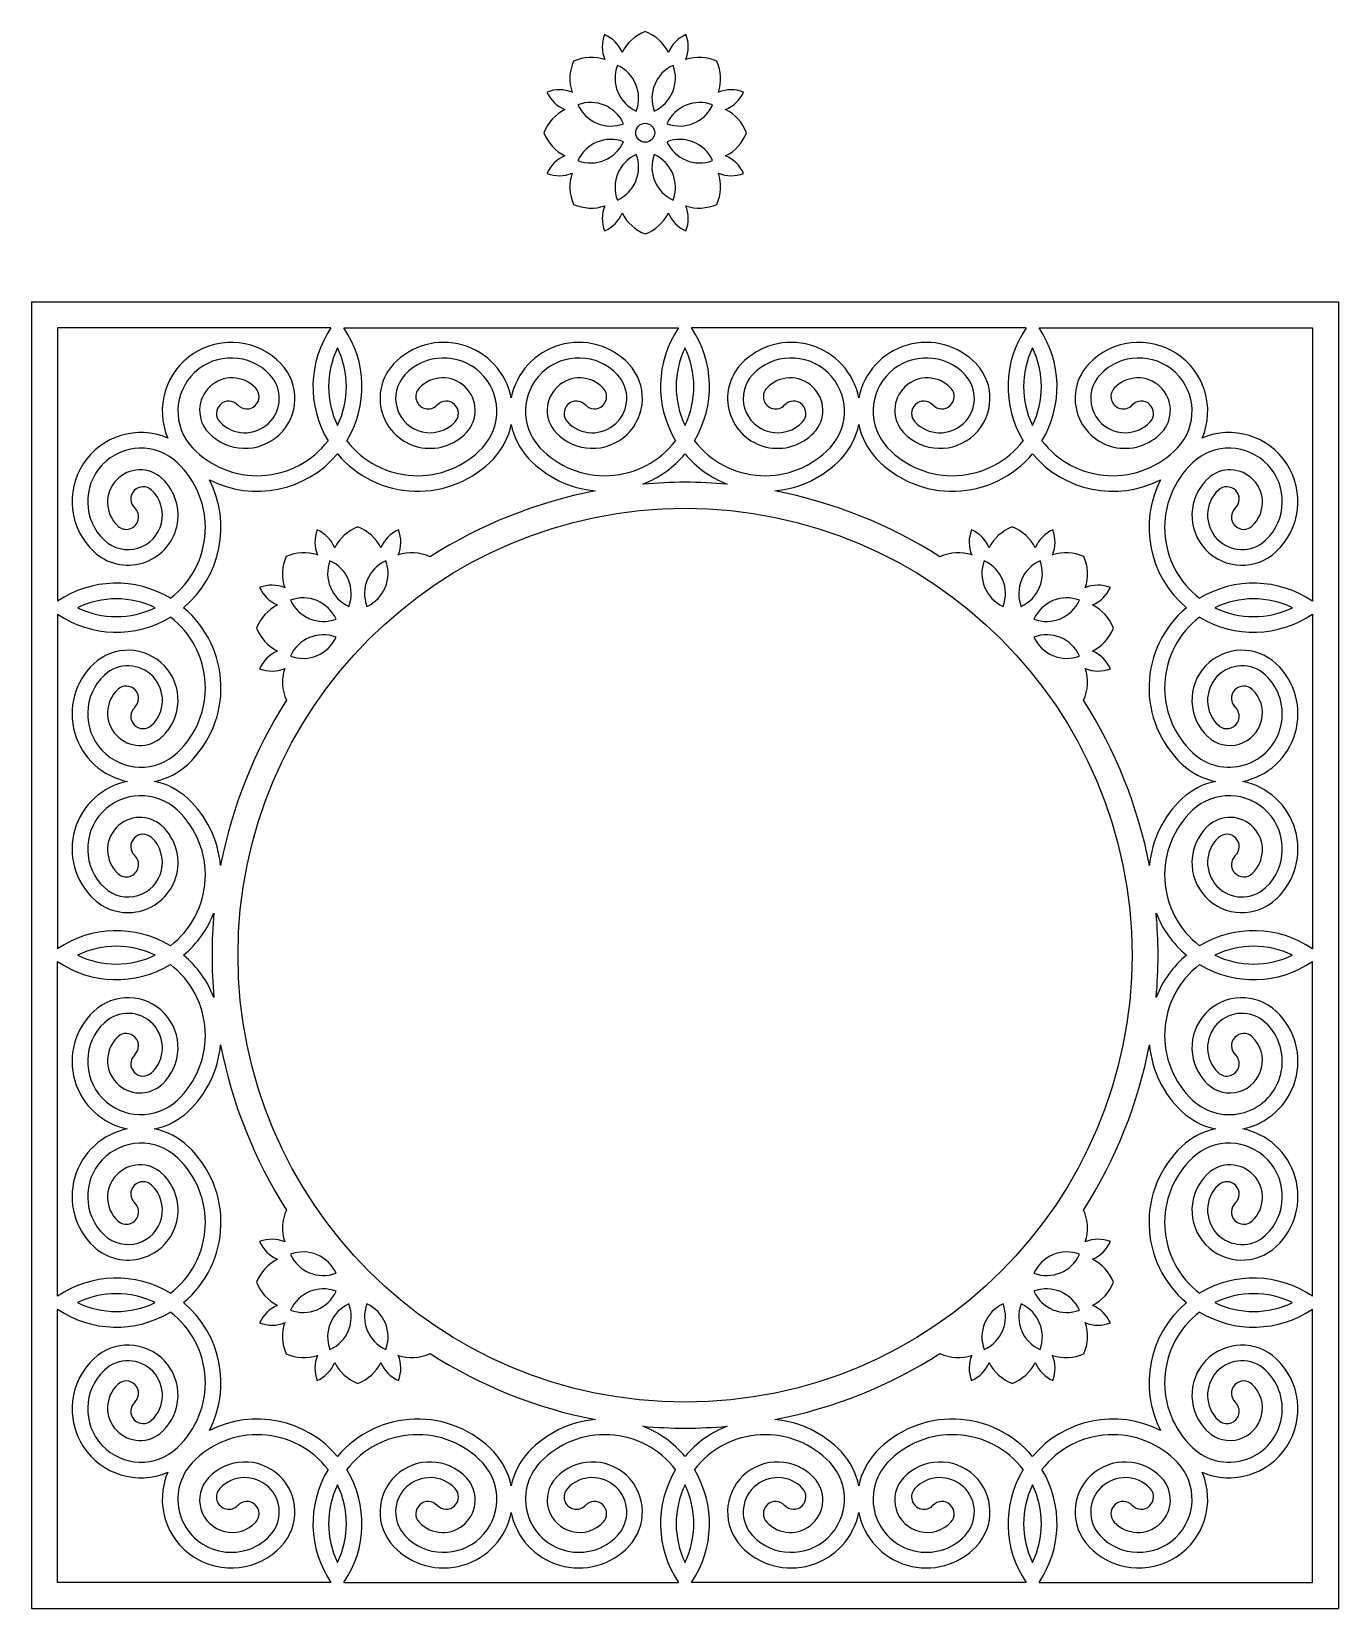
# Model space of a CAD drawing. Extents: x 465 to 633, y 80 to 282.
import ezdxf

# ---------------------------------------------------------------- set-up
doc = ezdxf.new("R2010")
doc.units = 0
doc.layers.get('0').update_dxf_attribs({"linetype": 'CONTINUOUS'})

msp = doc.modelspace()

# ---------------------------------------------------------------- linework, layer by layer
for p, q in [((465.47, 247.24), (632.9, 247.24)), ((465.47, 247.24), (465.47, 79.81)), ((632.9, 247.24), (632.9, 79.81)), ((468.8, 243.91), (468.8, 208.88)), ((503.83, 243.91), (468.8, 243.91)), ((505.48, 243.91), (548.36, 243.91)), ((592.89, 243.91), (550.01, 243.91)), ((594.54, 243.91), (629.57, 243.91)), ((629.57, 243.91), (629.57, 208.88)), ((468.8, 207.23), (468.8, 164.35)), ((629.57, 207.23), (629.57, 164.35)), ((468.8, 119.82), (468.8, 162.7)), ((629.57, 119.82), (629.57, 162.7)), ((468.8, 83.14), (468.8, 118.17)), ((629.57, 83.14), (629.57, 118.17)), ((503.83, 83.14), (468.8, 83.14)), ((505.48, 83.14), (548.36, 83.14)), ((592.89, 83.14), (550.01, 83.14)), ((594.54, 83.14), (629.57, 83.14)), ((465.47, 79.81), (632.9, 79.81))]:
    msp.add_line(p, q)
for centre, radius in [((544.09, 268.91), 1.21), ((549.19, 163.52), 57.27)]:
    msp.add_circle(centre, radius)
for centre, radius, start, end in [((542.9, 279.93), 4.32, 158.7422, 202.4385), ((537.14, 277.54), 4.32, 22.5615, 66.2578), ((546.09, 276.7), 5.56, 111.1025, 153.2821), ((542.09, 276.7), 5.56, 26.7179, 68.8975), ((551.04, 277.54), 4.32, 113.7422, 157.4385), ((545.28, 279.93), 4.32, 337.5615, 21.2578), ((540, 275.83), 5.56, 156.1025, 198.2821), ((537.17, 273), 5.56, 71.7179, 113.8975), ((544.85, 275.91), 4.63, 159.3829, 245.6171), ((538.61, 273.33), 4.63, 339.3829, 65.6171), ((549.58, 273.33), 4.63, 114.3829, 200.6171), ((543.33, 275.91), 4.63, 294.3829, 20.6171), ((551.01, 273), 5.56, 66.1025, 108.2821), ((548.18, 275.83), 5.56, 341.7179, 23.8975), ((533.08, 270.1), 4.32, 67.5615, 111.2578), ((535.46, 275.86), 4.32, 203.7422, 247.4385), ((555.11, 270.1), 4.32, 68.7422, 112.4385), ((552.72, 275.86), 4.32, 292.5615, 336.2578), ((536.3, 266.91), 5.56, 116.7179, 158.8975), ((537.09, 268.16), 4.63, 24.3829, 110.6171), ((539.68, 274.4), 4.63, 204.3829, 290.6171), ((551.09, 268.16), 4.63, 69.3829, 155.6171), ((548.51, 274.4), 4.63, 249.3829, 335.6171), ((551.88, 266.91), 5.56, 21.1025, 63.2821), ((536.3, 270.91), 5.56, 201.1025, 243.2821), ((551.88, 270.91), 5.56, 296.7179, 338.8975), ((539.68, 263.43), 4.63, 69.3829, 155.6171), ((537.09, 269.67), 4.63, 249.3829, 335.6171), ((548.51, 263.43), 4.63, 24.3829, 110.6171), ((551.09, 269.67), 4.63, 204.3829, 290.6171), ((535.46, 261.96), 4.32, 112.5615, 156.2578), ((544.85, 261.91), 4.63, 114.3829, 200.6171), ((538.61, 264.5), 4.63, 294.3829, 20.6171), ((549.58, 264.5), 4.63, 159.3829, 245.6171), ((543.33, 261.91), 4.63, 339.3829, 65.6171), ((552.72, 261.96), 4.32, 23.7422, 67.4385), ((533.08, 267.72), 4.32, 248.7422, 292.4385), ((540, 261.99), 5.56, 161.7179, 203.8975), ((548.18, 261.99), 5.56, 336.1025, 18.2821), ((555.11, 267.72), 4.32, 247.5615, 291.2578), ((537.17, 264.82), 5.56, 246.1025, 288.2821), ((542.9, 257.9), 4.32, 157.5615, 201.2578), ((551.01, 264.82), 5.56, 251.7179, 293.8975), ((545.28, 257.9), 4.32, 338.7422, 22.4385), ((537.14, 260.28), 4.32, 293.7422, 337.4385), ((546.09, 261.13), 5.56, 206.7179, 248.8975), ((542.09, 261.13), 5.56, 291.1025, 333.2821), ((551.04, 260.28), 4.32, 202.5615, 246.2578), ((514.93, 236.38), 13.41, 145.8588, 211.1209), ((494.39, 236.38), 13.41, 328.8791, 34.1412), ((559.46, 236.38), 13.41, 145.8588, 211.1209), ((538.91, 236.38), 13.41, 328.8791, 34.1412), ((603.98, 236.38), 13.41, 145.8588, 211.1209), ((583.44, 236.38), 13.41, 328.8791, 34.1412), ((491.04, 233.23), 8.82, 43.3058, 203.076), ((514.93, 236.38), 11.41, 154.1917, 205.8083), ((494.39, 236.38), 11.41, 334.1917, 25.8083), ((518.27, 233.23), 8.82, 11.0854, 136.6942), ((535.57, 233.23), 8.82, 43.3058, 168.9146), ((559.46, 236.38), 11.41, 154.1917, 205.8083), ((538.91, 236.38), 11.41, 334.1917, 25.8083), ((562.8, 233.23), 8.82, 11.0854, 136.6942), ((580.1, 233.23), 8.82, 43.3058, 168.9146), ((603.98, 236.38), 11.41, 154.1917, 205.8083), ((583.44, 236.38), 11.41, 334.1917, 25.8083), ((607.33, 233.23), 8.82, 336.924, 136.6942), ((491.04, 233.23), 6.82, 43.3058, 223.3058), ((492.8, 234.88), 6.41, 223.3058, 43.3058), ((516.52, 234.88), 6.41, 136.6942, 316.6942), ((518.27, 233.23), 6.82, 316.6942, 136.6942), ((535.57, 233.23), 6.82, 43.3058, 223.3058), ((537.32, 234.88), 6.41, 223.3058, 43.3058), ((561.05, 234.88), 6.41, 136.6942, 316.6942), ((562.8, 233.23), 6.82, 316.6942, 136.6942), ((580.1, 233.23), 6.82, 43.3058, 223.3058), ((581.85, 234.88), 6.41, 223.3058, 43.3058), ((605.57, 234.88), 6.41, 136.6942, 316.6942), ((607.33, 233.23), 6.82, 316.6942, 136.6942), ((491.16, 233.34), 4.16, 43.3058, 223.3058), ((492.8, 234.88), 4.41, 223.3058, 43.3058), ((516.52, 234.88), 4.41, 136.6942, 316.6942), ((518.15, 233.34), 4.16, 316.6942, 136.6942), ((535.69, 233.34), 4.16, 43.3058, 223.3058), ((537.32, 234.88), 4.41, 223.3058, 43.3058), ((561.05, 234.88), 4.41, 136.6942, 316.6942), ((562.68, 233.34), 4.16, 316.6942, 136.6942), ((580.22, 233.34), 4.16, 43.3058, 223.3058), ((581.85, 234.88), 4.41, 223.3058, 43.3058), ((605.57, 234.88), 4.41, 136.6942, 316.6942), ((607.21, 233.34), 4.16, 316.6942, 136.6942), ((490.74, 232.94), 1.58, 43.3058, 223.3058), ((493.04, 235.11), 1.58, 223.3058, 43.3058), ((516.28, 235.11), 1.58, 136.6942, 316.6942), ((518.58, 232.94), 1.58, 316.6942, 136.6942), ((535.27, 232.94), 1.58, 43.3058, 223.3058), ((537.57, 235.11), 1.58, 223.3058, 43.3058), ((560.8, 235.11), 1.58, 136.6942, 316.6942), ((563.1, 232.94), 1.58, 316.6942, 136.6942), ((579.79, 232.94), 1.58, 43.3058, 223.3058), ((582.09, 235.11), 1.58, 223.3058, 43.3058), ((605.33, 235.11), 1.58, 136.6942, 316.6942), ((607.63, 232.94), 1.58, 316.6942, 136.6942), ((479.48, 221.67), 8.82, 66.924, 226.6942), ((518.27, 233.23), 8.82, 316.6942, 348.9146), ((535.57, 233.23), 8.82, 191.0854, 223.3058), ((562.8, 233.23), 8.82, 316.6942, 348.9146), ((580.1, 233.23), 8.82, 191.0854, 223.3058), ((618.89, 221.67), 8.82, 313.3058, 113.076), ((479.48, 221.67), 6.82, 46.6942, 226.6942), ((494.39, 236.38), 11.41, 223.3058, 322.5944), ((514.93, 236.38), 11.41, 217.4056, 316.6942), ((538.91, 236.38), 11.41, 223.3058, 322.5944), ((559.46, 236.38), 11.41, 217.4056, 316.6942), ((583.44, 236.38), 11.41, 223.3058, 322.5944), ((603.98, 236.38), 11.41, 217.4056, 316.6942), ((618.89, 221.67), 6.82, 313.3058, 133.3058), ((476.33, 218.32), 11.41, 307.4056, 46.6942), ((494.39, 236.38), 13.41, 242.7673, 319.9937), ((514.93, 236.38), 13.41, 220.0063, 316.6942), ((538.91, 236.38), 13.41, 223.3058, 264.7787), ((538.91, 236.38), 13.41, 291.2695, 319.9937), ((559.46, 236.38), 13.41, 220.0063, 248.7305), ((559.46, 236.38), 13.41, 275.2213, 316.6942), ((583.44, 236.38), 13.41, 223.3058, 319.9937), ((603.98, 236.38), 13.41, 220.0063, 297.2327), ((622.04, 218.32), 11.41, 133.3058, 232.5944), ((477.83, 219.91), 6.41, 226.6942, 46.6942), ((479.37, 221.55), 4.16, 46.6942, 226.6942), ((476.33, 218.32), 13.41, 310.0063, 27.2327), ((622.04, 218.32), 13.41, 152.7673, 229.9937), ((620.54, 219.91), 6.41, 133.3058, 313.3058), ((619, 221.55), 4.16, 313.3058, 133.3058), ((477.83, 219.91), 4.41, 226.6942, 46.6942), ((479.77, 221.97), 1.58, 46.6942, 226.6942), ((549.19, 163.52), 60.6, 100.9299, 122.613), ((549.19, 163.52), 60.6, 84.8817, 95.1183), ((549.19, 163.52), 60.6, 57.387, 79.0701), ((620.54, 219.91), 4.41, 133.3058, 313.3058), ((618.6, 221.97), 1.58, 313.3058, 133.3058), ((477.6, 219.67), 1.58, 226.6942, 46.6942), ((620.77, 219.67), 1.58, 133.3058, 313.3058), ((509.27, 213.22), 5.56, 111.1025, 153.2821), ((505.27, 213.22), 5.56, 26.7179, 68.8975), ((593.1, 213.22), 5.56, 111.1025, 153.2821), ((589.1, 213.22), 5.56, 26.7179, 68.8975), ((506.09, 216.45), 4.32, 158.7422, 202.4385), ((500.32, 214.07), 4.32, 22.5615, 66.2578), ((514.22, 214.07), 4.32, 113.7422, 157.4385), ((508.46, 216.45), 4.32, 337.5615, 21.2578), ((589.91, 216.45), 4.32, 158.7422, 202.4385), ((584.15, 214.07), 4.32, 22.5615, 66.2578), ((598.05, 214.07), 4.32, 113.7422, 157.4385), ((592.28, 216.45), 4.32, 337.5615, 21.2578), ((503.18, 212.36), 5.56, 156.1025, 198.2821), ((500.35, 209.53), 5.56, 71.7179, 113.8975), ((514.19, 209.53), 5.56, 65.2147, 108.2821), ((584.18, 209.53), 5.56, 71.7179, 114.7853), ((598.02, 209.53), 5.56, 66.1025, 108.2821), ((595.19, 212.36), 5.56, 341.7179, 23.8975), ((508.03, 212.44), 4.63, 159.3829, 245.6171), ((501.79, 209.85), 4.63, 339.3829, 65.6171), ((512.76, 209.85), 4.63, 114.3829, 200.6171), ((506.52, 212.44), 4.63, 294.3829, 20.6171), ((591.85, 212.44), 4.63, 159.3829, 245.6171), ((585.61, 209.85), 4.63, 339.3829, 65.6171), ((596.58, 209.85), 4.63, 114.3829, 200.6171), ((590.34, 212.44), 4.63, 294.3829, 20.6171), ((476.33, 197.78), 13.41, 58.8791, 124.1412), ((496.26, 206.62), 4.32, 67.5615, 111.2578), ((498.64, 212.39), 4.32, 203.7422, 247.4385), ((602.11, 206.62), 4.32, 68.7422, 112.4385), ((599.73, 212.39), 4.32, 292.5615, 336.2578), ((622.04, 197.78), 13.41, 55.8588, 121.1209), ((476.33, 197.78), 11.41, 64.1917, 115.8083), ((499.49, 203.44), 5.56, 116.7179, 158.8975), ((500.27, 204.68), 4.63, 24.3829, 110.6171), ((502.86, 210.92), 4.63, 204.3829, 290.6171), ((598.1, 204.68), 4.63, 69.3829, 155.6171), ((595.51, 210.92), 4.63, 249.3829, 335.6171), ((598.88, 203.44), 5.56, 21.1025, 63.2821), ((622.04, 197.78), 11.41, 64.1917, 115.8083), ((476.33, 218.32), 13.41, 235.8588, 301.1209), ((476.33, 218.32), 11.41, 244.1917, 295.8083), ((476.33, 197.78), 11.41, 313.3058, 52.5944), ((476.33, 197.78), 13.41, 313.3058, 49.9937), ((622.04, 197.78), 13.41, 130.0063, 226.6942), ((622.04, 197.78), 11.41, 127.4056, 226.6942), ((622.04, 218.32), 13.41, 238.8791, 304.1412), ((622.04, 218.32), 11.41, 244.1917, 295.8083), ((499.49, 207.44), 5.56, 201.1025, 243.2821), ((502.86, 199.95), 4.63, 69.3829, 155.6171), ((500.27, 206.19), 4.63, 249.3829, 335.6171), ((595.51, 199.95), 4.63, 24.3829, 110.6171), ((598.1, 206.19), 4.63, 204.3829, 290.6171), ((598.88, 207.44), 5.56, 296.7179, 338.8975), ((477.83, 196.19), 6.41, 313.3058, 133.3058), ((498.64, 198.49), 4.32, 112.5615, 156.2578), ((599.73, 198.49), 4.32, 23.7422, 67.4385), ((620.54, 196.19), 6.41, 46.6942, 226.6942), ((479.48, 194.44), 8.82, 133.3058, 258.9146), ((477.83, 196.19), 4.41, 313.3058, 133.3058), ((496.26, 204.25), 4.32, 248.7422, 292.4385), ((503.18, 198.52), 5.56, 161.7179, 204.7853), ((595.19, 198.52), 5.56, 335.2147, 18.2821), ((602.11, 204.25), 4.32, 247.5615, 291.2578), ((620.54, 196.19), 4.41, 46.6942, 226.6942), ((618.89, 194.44), 8.82, 281.0854, 46.6942), ((479.48, 194.44), 6.82, 133.3058, 313.3058), ((618.89, 194.44), 6.82, 226.6942, 46.6942), ((479.37, 194.56), 4.16, 133.3058, 313.3058), ((477.6, 196.43), 1.58, 313.3058, 133.3058), ((549.19, 163.52), 60.6, 147.387, 169.0701), ((549.19, 163.52), 60.6, 10.9299, 32.613), ((619, 194.56), 4.16, 226.6942, 46.6942), ((620.77, 196.43), 1.58, 46.6942, 226.6942), ((479.77, 194.13), 1.58, 133.3058, 313.3058), ((618.6, 194.13), 1.58, 226.6942, 46.6942), ((479.48, 194.44), 8.82, 281.0854, 313.3058), ((618.89, 194.44), 8.82, 226.6942, 258.9146), ((479.48, 177.14), 8.82, 101.0854, 226.6942), ((479.48, 177.14), 6.82, 46.6942, 226.6942), ((479.48, 177.14), 8.82, 46.6942, 78.9146), ((618.89, 177.14), 8.82, 101.0854, 133.3058), ((618.89, 177.14), 6.82, 313.3058, 133.3058), ((618.89, 177.14), 8.82, 313.3058, 78.9146), ((476.33, 173.8), 11.41, 307.4056, 46.6942), ((476.33, 173.8), 13.41, 5.2213, 46.6942), ((622.04, 173.8), 13.41, 133.3058, 174.7787), ((622.04, 173.8), 11.41, 133.3058, 232.5944), ((477.83, 175.39), 6.41, 226.6942, 46.6942), ((479.37, 177.02), 4.16, 46.6942, 226.6942), ((620.54, 175.39), 6.41, 133.3058, 313.3058), ((619, 177.02), 4.16, 313.3058, 133.3058), ((477.83, 175.39), 4.41, 226.6942, 46.6942), ((479.77, 177.44), 1.58, 46.6942, 226.6942), ((620.54, 175.39), 4.41, 133.3058, 313.3058), ((618.6, 177.44), 1.58, 313.3058, 133.3058), ((477.6, 175.14), 1.58, 226.6942, 46.6942), ((620.77, 175.14), 1.58, 133.3058, 313.3058), ((476.33, 173.8), 13.41, 310.0063, 338.7305), ((549.19, 163.52), 60.6, 174.8817, 185.1183), ((549.19, 163.52), 60.6, 354.8817, 5.1183), ((622.04, 173.8), 13.41, 201.2695, 229.9937), ((476.33, 153.25), 13.41, 58.8791, 124.1412), ((622.04, 153.25), 13.41, 55.8588, 121.1209), ((476.33, 153.25), 11.41, 64.1917, 115.8083), ((622.04, 153.25), 11.41, 64.1917, 115.8083), ((476.33, 173.8), 13.41, 235.8588, 301.1209), ((476.33, 173.8), 11.41, 244.1917, 295.8083), ((476.33, 153.25), 11.41, 313.3058, 52.5944), ((476.33, 153.25), 13.41, 21.2695, 49.9937), ((622.04, 153.25), 13.41, 130.0063, 158.7305), ((622.04, 153.25), 11.41, 127.4056, 226.6942), ((622.04, 173.8), 13.41, 238.8791, 304.1412), ((622.04, 173.8), 11.41, 244.1917, 295.8083), ((477.83, 151.66), 6.41, 313.3058, 133.3058), ((620.54, 151.66), 6.41, 46.6942, 226.6942), ((479.48, 149.91), 8.82, 133.3058, 258.9146), ((477.83, 151.66), 4.41, 313.3058, 133.3058), ((620.54, 151.66), 4.41, 46.6942, 226.6942), ((618.89, 149.91), 8.82, 281.0854, 46.6942), ((479.48, 149.91), 6.82, 133.3058, 313.3058), ((618.89, 149.91), 6.82, 226.6942, 46.6942), ((479.37, 150.03), 4.16, 133.3058, 313.3058), ((477.6, 151.91), 1.58, 313.3058, 133.3058), ((476.33, 153.25), 13.41, 313.3058, 354.7787), ((549.19, 163.52), 60.6, 190.9299, 212.613), ((549.19, 163.52), 60.6, 327.387, 349.0701), ((622.04, 153.25), 13.41, 185.2213, 226.6942), ((619, 150.03), 4.16, 226.6942, 46.6942), ((620.77, 151.91), 1.58, 46.6942, 226.6942), ((479.77, 149.61), 1.58, 133.3058, 313.3058), ((618.6, 149.61), 1.58, 226.6942, 46.6942), ((479.48, 149.91), 8.82, 281.0854, 313.3058), ((618.89, 149.91), 8.82, 226.6942, 258.9146), ((479.48, 132.61), 8.82, 101.0854, 226.6942), ((479.48, 132.61), 8.82, 46.6942, 78.9146), ((618.89, 132.61), 8.82, 101.0854, 133.3058), ((618.89, 132.61), 8.82, 313.3058, 78.9146), ((479.48, 132.61), 6.82, 46.6942, 226.6942), ((476.33, 129.27), 11.41, 307.4056, 46.6942), ((476.33, 129.27), 13.41, 310.0063, 46.6942), ((622.04, 129.27), 13.41, 133.3058, 229.9937), ((622.04, 129.27), 11.41, 133.3058, 232.5944), ((618.89, 132.61), 6.82, 313.3058, 133.3058), ((477.83, 130.86), 6.41, 226.6942, 46.6942), ((479.37, 132.49), 4.16, 46.6942, 226.6942), ((620.54, 130.86), 6.41, 133.3058, 313.3058), ((619, 132.49), 4.16, 313.3058, 133.3058), ((477.83, 130.86), 4.41, 226.6942, 46.6942), ((479.77, 132.92), 1.58, 46.6942, 226.6942), ((620.54, 130.86), 4.41, 133.3058, 313.3058), ((618.6, 132.92), 1.58, 313.3058, 133.3058), ((477.6, 130.62), 1.58, 226.6942, 46.6942), ((620.77, 130.62), 1.58, 133.3058, 313.3058), ((503.18, 128.53), 5.56, 155.2147, 198.2821), ((595.19, 128.53), 5.56, 341.7179, 24.7853), ((496.26, 122.8), 4.32, 67.5615, 111.2578), ((498.64, 128.56), 4.32, 203.7422, 247.4385), ((500.27, 120.86), 4.63, 24.3829, 110.6171), ((598.1, 120.86), 4.63, 69.3829, 155.6171), ((602.11, 122.8), 4.32, 68.7422, 112.4385), ((599.73, 128.56), 4.32, 292.5615, 336.2578), ((499.49, 119.61), 5.56, 116.7179, 158.8975), ((502.86, 127.1), 4.63, 204.3829, 290.6171), ((595.51, 127.1), 4.63, 249.3829, 335.6171), ((598.88, 119.61), 5.56, 21.1025, 63.2821), ((476.33, 108.73), 13.41, 58.8791, 124.1412), ((499.49, 123.61), 5.56, 201.1025, 243.2821), ((598.88, 123.61), 5.56, 296.7179, 338.8975), ((622.04, 108.73), 13.41, 55.8588, 121.1209), ((476.33, 108.73), 11.41, 64.1917, 115.8083), ((502.86, 116.13), 4.63, 69.3829, 155.6171), ((500.27, 122.37), 4.63, 249.3829, 335.6171), ((595.51, 116.13), 4.63, 24.3829, 110.6171), ((598.1, 122.37), 4.63, 204.3829, 290.6171), ((622.04, 108.73), 11.41, 64.1917, 115.8083), ((476.33, 129.27), 13.41, 235.8588, 301.1209), ((476.33, 129.27), 11.41, 244.1917, 295.8083), ((476.33, 108.73), 11.41, 313.3058, 52.5944), ((476.33, 108.73), 13.41, 332.7673, 49.9937), ((498.64, 114.66), 4.32, 112.5615, 156.2578), ((508.03, 114.61), 4.63, 114.3829, 200.6171), ((501.79, 117.2), 4.63, 294.3829, 20.6171), ((512.76, 117.2), 4.63, 159.3829, 245.6171), ((506.52, 114.61), 4.63, 339.3829, 65.6171), ((591.85, 114.61), 4.63, 114.3829, 200.6171), ((585.61, 117.2), 4.63, 294.3829, 20.6171), ((596.58, 117.2), 4.63, 159.3829, 245.6171), ((590.34, 114.61), 4.63, 339.3829, 65.6171), ((599.73, 114.66), 4.32, 23.7422, 67.4385), ((622.04, 108.73), 13.41, 130.0063, 207.2327), ((622.04, 108.73), 11.41, 127.4056, 226.6942), ((622.04, 129.27), 13.41, 238.8791, 304.1412), ((622.04, 129.27), 11.41, 244.1917, 295.8083), ((496.26, 120.43), 4.32, 248.7422, 292.4385), ((503.18, 114.69), 5.56, 161.7179, 203.8975), ((595.19, 114.69), 5.56, 336.1025, 18.2821), ((602.11, 120.43), 4.32, 247.5615, 291.2578), ((477.83, 107.14), 6.41, 313.3058, 133.3058), ((620.54, 107.14), 6.41, 46.6942, 226.6942), ((479.48, 105.38), 8.82, 133.3058, 293.076), ((477.83, 107.14), 4.41, 313.3058, 133.3058), ((500.35, 117.52), 5.56, 246.1025, 288.2821), ((506.09, 110.6), 4.32, 157.5615, 201.2578), ((500.32, 112.98), 4.32, 293.7422, 337.4385), ((509.27, 113.83), 5.56, 206.7179, 248.8975), ((505.27, 113.83), 5.56, 291.1025, 333.2821), ((514.22, 112.98), 4.32, 202.5615, 246.2578), ((514.19, 117.52), 5.56, 251.7179, 294.7853), ((508.46, 110.6), 4.32, 338.7422, 22.4385), ((549.19, 163.52), 60.6, 237.387, 259.0701), ((549.19, 163.52), 60.6, 280.9299, 302.613), ((584.18, 117.52), 5.56, 245.2147, 288.2821), ((589.91, 110.6), 4.32, 157.5615, 201.2578), ((584.15, 112.98), 4.32, 293.7422, 337.4385), ((593.1, 113.83), 5.56, 206.7179, 248.8975), ((589.1, 113.83), 5.56, 291.1025, 333.2821), ((598.05, 112.98), 4.32, 202.5615, 246.2578), ((598.02, 117.52), 5.56, 251.7179, 293.8975), ((592.28, 110.6), 4.32, 338.7422, 22.4385), ((618.89, 105.38), 8.82, 246.924, 46.6942), ((620.54, 107.14), 4.41, 46.6942, 226.6942), ((479.48, 105.38), 6.82, 133.3058, 313.3058), ((618.89, 105.38), 6.82, 226.6942, 46.6942), ((479.37, 105.5), 4.16, 133.3058, 313.3058), ((477.6, 107.38), 1.58, 313.3058, 133.3058), ((619, 105.5), 4.16, 226.6942, 46.6942), ((620.77, 107.38), 1.58, 46.6942, 226.6942), ((479.77, 105.08), 1.58, 133.3058, 313.3058), ((618.6, 105.08), 1.58, 226.6942, 46.6942), ((494.39, 90.67), 13.41, 40.0063, 117.2327), ((514.93, 90.67), 13.41, 43.3058, 139.9937), ((538.91, 90.67), 13.41, 95.2213, 136.6942), ((549.19, 163.52), 60.6, 264.8817, 275.1183), ((538.91, 90.67), 13.41, 40.0063, 68.7305), ((559.46, 90.67), 13.41, 111.2695, 139.9937), ((559.46, 90.67), 13.41, 43.3058, 84.7787), ((583.44, 90.67), 13.41, 40.0063, 136.6942), ((603.98, 90.67), 13.41, 62.7673, 139.9937), ((494.39, 90.67), 11.41, 37.4056, 136.6942), ((514.93, 90.67), 11.41, 43.3058, 142.5944), ((538.91, 90.67), 11.41, 37.4056, 136.6942), ((559.46, 90.67), 11.41, 43.3058, 142.5944), ((583.44, 90.67), 11.41, 37.4056, 136.6942), ((603.98, 90.67), 11.41, 43.3058, 142.5944), ((518.27, 93.82), 8.82, 11.0854, 43.3058), ((535.57, 93.82), 8.82, 136.6942, 168.9146), ((562.8, 93.82), 8.82, 11.0854, 43.3058), ((580.1, 93.82), 8.82, 136.6942, 168.9146), ((491.04, 93.82), 8.82, 156.924, 316.6942), ((491.04, 93.82), 6.82, 136.6942, 316.6942), ((492.8, 92.17), 6.41, 316.6942, 136.6942), ((514.93, 90.67), 13.41, 148.8791, 214.1412), ((494.39, 90.67), 13.41, 325.8588, 31.1209), ((516.52, 92.17), 6.41, 43.3058, 223.3058), ((518.27, 93.82), 6.82, 223.3058, 43.3058), ((535.57, 93.82), 6.82, 136.6942, 316.6942), ((537.32, 92.17), 6.41, 316.6942, 136.6942), ((559.46, 90.67), 13.41, 148.8791, 214.1412), ((538.91, 90.67), 13.41, 325.8588, 31.1209), ((561.05, 92.17), 6.41, 43.3058, 223.3058), ((562.8, 93.82), 6.82, 223.3058, 43.3058), ((580.1, 93.82), 6.82, 136.6942, 316.6942), ((581.85, 92.17), 6.41, 316.6942, 136.6942), ((603.98, 90.67), 13.41, 148.8791, 214.1412), ((583.44, 90.67), 13.41, 325.8588, 31.1209), ((605.57, 92.17), 6.41, 43.3058, 223.3058), ((607.33, 93.82), 8.82, 223.3058, 23.076), ((607.33, 93.82), 6.82, 223.3058, 43.3058), ((491.16, 93.71), 4.16, 136.6942, 316.6942), ((490.74, 94.11), 1.58, 136.6942, 316.6942), ((492.8, 92.17), 4.41, 316.6942, 136.6942), ((514.93, 90.67), 11.41, 154.1917, 205.8083), ((494.39, 90.67), 11.41, 334.1917, 25.8083), ((516.52, 92.17), 4.41, 43.3058, 223.3058), ((518.15, 93.71), 4.16, 223.3058, 43.3058), ((518.58, 94.11), 1.58, 223.3058, 43.3058), ((535.69, 93.71), 4.16, 136.6942, 316.6942), ((535.27, 94.11), 1.58, 136.6942, 316.6942), ((537.32, 92.17), 4.41, 316.6942, 136.6942), ((559.46, 90.67), 11.41, 154.1917, 205.8083), ((538.91, 90.67), 11.41, 334.1917, 25.8083), ((561.05, 92.17), 4.41, 43.3058, 223.3058), ((562.68, 93.71), 4.16, 223.3058, 43.3058), ((563.1, 94.11), 1.58, 223.3058, 43.3058), ((580.22, 93.71), 4.16, 136.6942, 316.6942), ((579.79, 94.11), 1.58, 136.6942, 316.6942), ((581.85, 92.17), 4.41, 316.6942, 136.6942), ((603.98, 90.67), 11.41, 154.1917, 205.8083), ((583.44, 90.67), 11.41, 334.1917, 25.8083), ((605.57, 92.17), 4.41, 43.3058, 223.3058), ((607.21, 93.71), 4.16, 223.3058, 43.3058), ((607.63, 94.11), 1.58, 223.3058, 43.3058), ((493.04, 91.94), 1.58, 316.6942, 136.6942), ((516.28, 91.94), 1.58, 43.3058, 223.3058), ((537.57, 91.94), 1.58, 316.6942, 136.6942), ((560.8, 91.94), 1.58, 43.3058, 223.3058), ((582.09, 91.94), 1.58, 316.6942, 136.6942), ((605.33, 91.94), 1.58, 43.3058, 223.3058), ((518.27, 93.82), 8.82, 223.3058, 348.9146), ((535.57, 93.82), 8.82, 191.0854, 316.6942), ((562.8, 93.82), 8.82, 223.3058, 348.9146), ((580.1, 93.82), 8.82, 191.0854, 316.6942)]:
    msp.add_arc(centre, radius, start, end)

doc.saveas('drawing.dxf')
